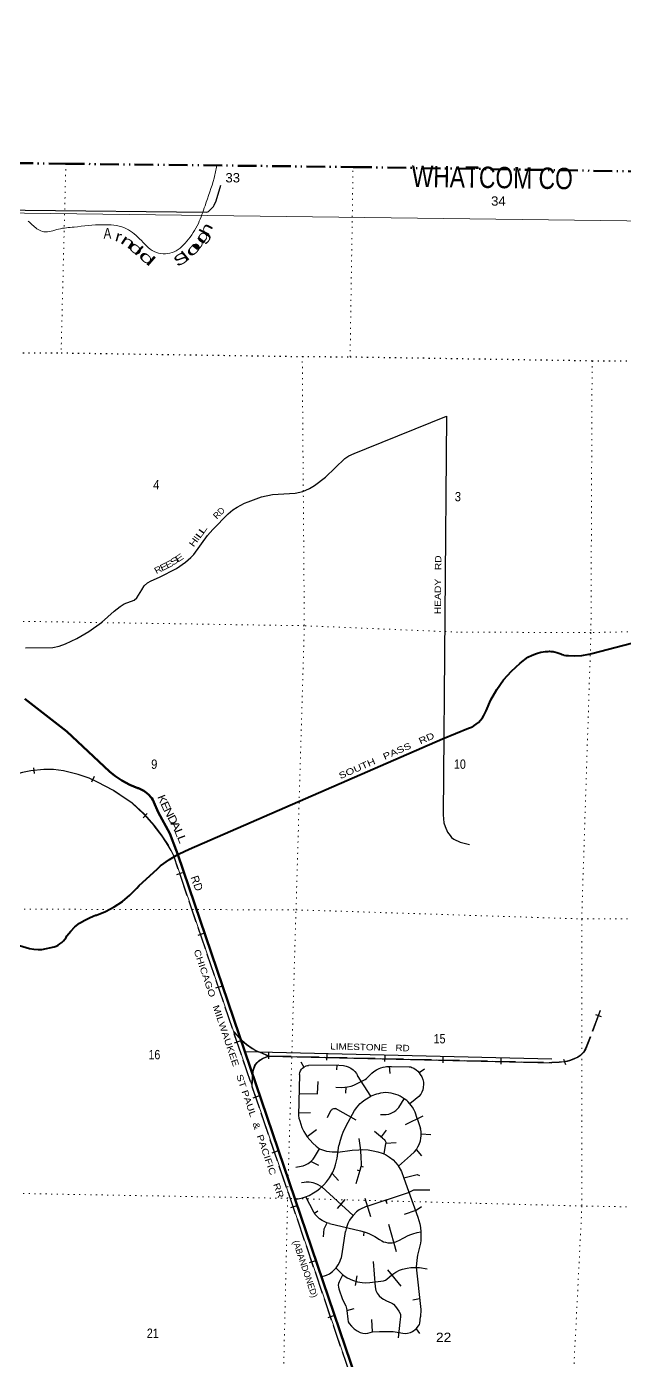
# Model space of a CAD drawing. Header units: feet. Extents: x -489137 to -242534, y 368785 to 558127.
# Drawn here: x -284763 to -273567, y 531941 to 556943 of the extents above; entities that cross this region are included whole.
import ezdxf
from ezdxf.enums import TextEntityAlignment as Align

# ---------------------------------------------------------------- set-up
doc = ezdxf.new("R2010")
doc.units = ezdxf.units.FT
doc.header["$LTSCALE"] = 70
for name, pattern in [('DASH_DOUBLE_DOT', [9.2, 5, -1.2, 0.3, -1.2, 0.3, -1.2]), ('DOTTED', [1.5, 0.3, -1.2]), ('LONG_DASHED', [7.5, 6, -1.5])]:
    doc.linetypes.add(name, pattern=pattern)
for name, color, linetype, lineweight in [('10', 7, 'DASH_DOUBLE_DOT', 60), ('17', 7, 'Continuous', 25), ('23', 7, 'Continuous', 70), ('26', 7, 'Continuous', 40), ('27', 7, 'Continuous', 13), ('29', 7, 'Continuous', 25), ('39', 7, 'Continuous', 13), ('4', 7, 'Continuous', 13), ('6', 7, 'DOTTED', 25), ('63', 7, 'Continuous', 25), ('7', 7, 'DOTTED', 13)]:
    doc.layers.add(name, color=color, linetype=linetype, lineweight=lineweight)
for name, color, linetype in [('12', 7, 'Continuous'), ('30', 7, 'Continuous'), ('41', 7, 'Continuous')]:
    doc.layers.add(name, color=color, linetype=linetype)

msp = doc.modelspace()

# ---------------------------------------------------------------- linework, layer by layer
at = {"layer": '10', "lineweight": 70}
msp.add_lwpolyline([(-303208.28, 554615.29), (-300447.01, 554587.81), (-294928.81, 554524.89), (-289500.53, 554442.91), (-284029.21, 554373.56), (-278648.89, 554311.51), (-273291.63, 554228.91), (-272847.49, 554228.39)], dxfattribs=at)
at = {"layer": '23'}
for points in [[(-281933.98, 541423.99), (-281960.94, 541503.29), (-282083.45, 541817.44), (-282298.09, 542219.92), (-282381.51, 542404.34), (-282388.77, 542422.76), (-282402.65, 542450.67), (-282419.36, 542476.97), (-282438.73, 542501.38), (-282477.74, 542543.52), (-282520.94, 542581.35), (-282567.85, 542614.45), (-282617.96, 542642.47), (-282670.74, 542665.1), (-282681.41, 542668.9), (-282833.75, 542730.74), (-282978.78, 542808.15), (-283114.94, 542900.3), (-283213.65, 542981.45), (-284014.19, 543726.74), (-284797.21, 544339.79)], [(-277961.01, 529739.91), (-281933.98, 541423.99)]]:
    msp.add_lwpolyline(points, dxfattribs=at)
at = {"layer": '26'}
for points in [[(-281933.98, 541423.99), (-281909.57, 541438.46), (-281720.84, 541525.11), (-276973.48, 543591.37), (-276483.6, 543790.57), (-276432.95, 543810.78), (-276384.68, 543836.17), (-276339.34, 543866.46), (-276297.4, 543901.33), (-276259.35, 543940.39), (-276225.58, 543983.21), (-276196.48, 544029.33), (-276172.35, 544078.24), (-276157.46, 544117.1), (-276068.33, 544321.39), (-275958.33, 544515.24), (-275828.67, 544696.54), (-275680.77, 544863.28), (-275516.25, 545013.65), (-275372.8, 545121.79), (-275295.49, 545161.22), (-275214.48, 545192.35), (-275130.67, 545214.85), (-275044.96, 545228.46), (-274994.26, 545231.47), (-274969.13, 545232.96), (-274944.26, 545232.48), (-274935.16, 545232.3), (-274901.32, 545228.09), (-274881.61, 545223.5), (-274856.75, 545216.86), (-274831.61, 545208.38), (-274757.96, 545183.55), (-274734.21, 545175.54), (-274707.96, 545167.11), (-274697.27, 545163.67), (-274663.51, 545156.61), (-274638.29, 545153.25), (-274613.51, 545152.31), (-274501.37, 545148.07), (-274364.45, 545157.23), (-274229.23, 545180.66), (-274227.28, 545181.13), (-274201.77, 545187.22), (-274177.28, 545193.55), (-272973.38, 545502.97)], [(-285167.98, 539801.29), (-284712.65, 539661.56), (-284631.63, 539646.55), (-284549.47, 539640.09), (-284482.18, 539641.2), (-284251.19, 539691.69), (-284211.96, 539706.28), (-284174.47, 539724.88), (-284139.12, 539747.3), (-284106.32, 539773.29), (-284076.41, 539802.57), (-284049.72, 539834.81), (-284026.56, 539869.67), (-284010.44, 539899.77), (-283939.09, 539986.38), (-283859.07, 540065.06), (-283771.27, 540134.94), (-283676.64, 540195.26), (-283576.23, 540245.36), (-283471.13, 540284.68), (-283456.91, 540289.06), (-283285.95, 540356.68), (-283122.99, 540441.81), (-282969.82, 540543.49), (-282828.12, 540660.64), (-282699.44, 540791.95), (-282653.96, 540845.62), (-282320.45, 541151.63), (-282254.79, 541208.54), (-282088.21, 541332.55), (-281933.98, 541423.99)]]:
    msp.add_lwpolyline(points, dxfattribs=at)
at = {"layer": '29'}
for p, q in [((-280685.58, 537732.27), (-274922.3, 537595.94)), ((-279627.63, 537538.09), (-279568.34, 537439.49)), ((-279651.58, 537300.7), (-279668.17, 536533.81)), ((-278918.34, 537472.92), (-279484.25, 537470.8)), ((-278949.73, 537384.88), (-278947.21, 537472.81)), ((-278314.77, 536890.45), (-278562.8, 537282.13)), ((-277954.66, 537320.74), (-277963.82, 537453.09)), ((-277931.48, 537449.92), (-277599.01, 537446.17)), ((-277310.99, 537401.54), (-277409.75, 537333.54)), ((-278785.12, 536949.83), (-278780.87, 537067.6)), ((-279443.32, 536582.49), (-279666.55, 536575.46)), ((-278592.58, 536440.83), (-278980.76, 536660.43)), ((-278778.82, 536338.12), (-278620.44, 536624.05)), ((-277664.56, 536361.2), (-277338.11, 536527.75)), ((-277445.92, 536472.75), (-277385.28, 536288.49)), ((-279333.11, 536264.72), (-279510.24, 536133.35)), ((-278094.56, 536108.84), (-278245.35, 536228)), ((-278031.08, 536258.07), (-278124.75, 536132.59)), ((-277192.13, 536169.62), (-277374.14, 536184.2)), ((-278948.81, 535730.67), (-278915.89, 535968.42)), ((-278933.1, 535844.13), (-278665.62, 535878.51)), ((-278066.87, 535811.06), (-278036.34, 536004.96)), ((-277842.71, 536020.08), (-278036.34, 536004.96)), ((-277357.25, 535773.19), (-277461.4, 535894.69)), ((-279292.47, 535593.07), (-279437.35, 535668.71)), ((-278451.82, 535565.16), (-278500.13, 535581.89)), ((-277574.05, 535778.89), (-277800.03, 535580.94)), ((-278919.29, 535312.51), (-279042.15, 535444.3)), ((-278572.79, 535511.92), (-278526.64, 535492.21)), ((-277696.74, 535358.06), (-277437.14, 534627.99)), ((-278649.72, 534658.33), (-279232.71, 535195.16)), ((-278940.23, 534788.84), (-278796.37, 534953.8)), ((-278429.38, 534981.61), (-278323.77, 534639.78)), ((-278011.91, 534877.36), (-278033.85, 534944.69)), ((-279373.96, 534701.68), (-279308.96, 534743.25)), ((-279092.46, 534504.72), (-278511.18, 534370.63)), ((-278850.71, 533940.82), (-278791.51, 534358.34)), ((-278449.73, 534275.3), (-278438.7, 534351.95)), ((-277987.62, 534491.69), (-277843.77, 533982.39)), ((-278270.35, 533795.11), (-278234.85, 533318.02)), ((-278004.33, 533635.8), (-277751.68, 533331.18)), ((-278577.46, 533524.78), (-278608.95, 533345.21)), ((-277529.69, 533076.25), (-277403.82, 533102.95)), ((-278762.78, 532875.59), (-278628.51, 532914.04)), ((-278283.6, 532473.4), (-278299.58, 532704.79)), ((-277774.05, 532655.7), (-277802.87, 532363.14)), ((-277469.03, 532530.11), (-277404.47, 532444.11))]:
    msp.add_line(p, q, dxfattribs=at)
for points in [[(-281388.98, 553465.56), (-281358.28, 553479.72), (-281318.53, 553512.86), (-281265.53, 553572.52), (-281247.86, 553599.04), (-281214.73, 553676.38), (-281124.19, 553974.67)], [(-287578.13, 553538.2), (-284791.5, 553505.49), (-281388.98, 553465.56)], [(-278397.37, 549034.08), (-276896.9, 549642.74), (-276962.04, 542167.54)], [(-284785.02, 545298.15), (-284272.65, 545306.99), (-284156.72, 545330.19), (-284037.46, 545374.38), (-283822.12, 545474.92), (-283600.18, 545604.19), (-283362.75, 545775.43), (-283124.24, 545987.56), (-283010.51, 546074.85), (-282938.72, 546120.14), (-282749.91, 546194.17), (-282700.21, 546235.04), (-282603.03, 546385.3), (-282559.97, 546459.33), (-282497.02, 546517.88), (-282431.88, 546556.56), (-282276.18, 546623.94), (-281958.15, 546783.03), (-281787, 546901.26), (-281689.83, 546989.65), (-281631.3, 547048.19), (-281375.11, 547401.74), (-281276.84, 547517.76), (-280986.42, 547808.31), (-280901.39, 547884.56), (-280821.89, 547933.18), (-280684.96, 548008.3), (-280615.39, 548038.11), (-280364.73, 548129.83), (-280156.03, 548170.69), (-279732, 548197.21), (-279587.34, 548231.48), (-279466.98, 548285.6), (-279370.9, 548341.96), (-279166.62, 548497.72), (-278801.11, 548845.76), (-278724.93, 548895.46), (-278627.75, 548939.65), (-278397.37, 549034.08)], [(-276962.04, 542167.54), (-276948.16, 542020.12), (-276926.07, 541949.41), (-276877.49, 541843.34), (-276828.9, 541781.47), (-276802.4, 541741.7), (-276758.23, 541710.76), (-276643.38, 541653.31), (-276469.09, 541609.37)], [(-279651.58, 537300.7), (-279644.18, 537336.21), (-279632.04, 537368.25), (-279614.37, 537396.97), (-279596.7, 537415.76), (-279568.34, 537439.49), (-279528.23, 537461.05), (-279502.84, 537468.79), (-279484.25, 537470.8)], [(-278973.82, 537059.82), (-278856.3, 537058.34), (-278801.08, 537060.55), (-278753.6, 537067.18), (-278686.24, 537083.75), (-278634.34, 537102.53), (-278423.43, 537206.39), (-278395.82, 537227.38), (-278357.17, 537263.84), (-278295.33, 537326.81), (-278257.79, 537358.85), (-278212.51, 537385.37), (-278160.61, 537411.89), (-278129.69, 537424.04), (-278084.42, 537437.3)], [(-278918.34, 537472.92), (-278830.9, 537469.34), (-278777.89, 537457.18), (-278738.14, 537442.82), (-278691.76, 537417.41), (-278649.8, 537386.48), (-278616.67, 537353.33), (-278586.86, 537317.98), (-278562.8, 537282.13)], [(-278084.42, 537437.3), (-278047.42, 537445.58), (-278020.92, 537448.9), (-277969.02, 537452.21), (-277931.48, 537449.92)], [(-277599.01, 537446.17), (-277568.72, 537440.62), (-277548.85, 537433.99), (-277509.65, 537416.86), (-277469.34, 537389.8), (-277436.77, 537363.83), (-277409.75, 537333.54), (-277388.73, 537302.52), (-277361.68, 537257.77), (-277341.25, 537204.19), (-277328.55, 537158.33), (-277327.99, 537115.8), (-277332.97, 537058.9), (-277341.8, 537013.61), (-277359.47, 536970.51), (-277380.45, 536929.64), (-277416.89, 536888.75), (-277483.15, 536833.51), (-277584.74, 536747.33)], [(-279659.64, 536944.69), (-279316.97, 536936.38), (-279302.56, 537166.69)], [(-278620.44, 536624.05), (-278580.77, 536681.04), (-278558.69, 536706.45), (-278516.73, 536755.07), (-278482.5, 536782.69), (-278448.26, 536809.2), (-278399.68, 536843.45), (-278314.77, 536890.45)], [(-277445.92, 536472.75), (-277487, 536596.52), (-277510.19, 536646.24), (-277536.69, 536688.23), (-277584.74, 536747.33), (-277625.03, 536793.18), (-277641.6, 536809.76), (-277689.08, 536845.11), (-277765.27, 536892.62), (-277803.92, 536910.3), (-277846.99, 536925.77), (-277932.02, 536950.07), (-277981.71, 536957.81), (-278036.92, 536960.02), (-278082.2, 536956.7), (-278135.2, 536948.97), (-278171.64, 536940.13), (-278212.5, 536927.98), (-278314.77, 536890.45)], [(-278134.42, 536548.02), (-278025.88, 536550.12), (-277980.6, 536557.85), (-277937.54, 536573.32), (-277884.53, 536600.94), (-277846.99, 536626.35), (-277814.97, 536656.19), (-277792.88, 536682.7), (-277689.08, 536845.11)], [(-279668.17, 536533.81), (-279662.1, 536481.36), (-279648.84, 536428.33), (-279609.09, 536307.9), (-279568.23, 536229.46), (-279510.24, 536133.35), (-279401.49, 536009.59), (-279340.75, 535954.35), (-279275.6, 535906.83), (-279204.93, 535881.43), (-279146.4, 535863.75), (-279092.29, 535853.81), (-279041.49, 535848.28), (-278933.27, 535847.18)], [(-279126.14, 536492.23), (-279063.05, 536624.41), (-279055.87, 536632.7), (-279049.24, 536639.88), (-279037.1, 536648.72), (-279025.5, 536654.24), (-279011.7, 536659.22), (-279000.1, 536661.43), (-278990.17, 536661.98), (-278980.76, 536660.43)], [(-278778.82, 536338.12), (-278832.78, 536228.35), (-278865.91, 536142.17), (-278892.41, 536062.63), (-278915.89, 535968.42)], [(-277574.05, 535778.89), (-277496.32, 535852.98), (-277462.09, 535893.86), (-277433.38, 535941.37), (-277411.29, 535985.56), (-277388.1, 536055.17), (-277377.06, 536103.78), (-277372.64, 536152.4), (-277374.85, 536228.63), (-277385.28, 536288.49)], [(-278538.01, 536098.72), (-278509.29, 535883.07), (-278500.37, 535736.97)], [(-278094.56, 536108.84), (-278079.38, 536094.94), (-278065.3, 536079.19), (-278047.91, 536055.17), (-278041.28, 536043.02), (-278037.69, 536032.79), (-278035.21, 536020.92), (-278036.34, 536004.96)], [(-279723.55, 535561.86), (-279621.79, 535578.15), (-279584.8, 535586.42), (-279538.97, 535603.56), (-279492.04, 535628.41), (-279437.35, 535668.71), (-279393.21, 535712.94), (-279368.36, 535747.73), (-279275.6, 535906.83)], [(-278665.62, 535878.51), (-278543.18, 535890.54), (-278463.67, 535892.75), (-278366.49, 535886.12), (-278273.73, 535870.65), (-278187.6, 535850.76), (-278105.88, 535824.25), (-278044.04, 535797.73), (-277964.53, 535751.33), (-277900.49, 535698.29), (-277812.14, 535598.85), (-277741.47, 535481.74), (-277696.74, 535358.06)], [(-279732.49, 534959.14), (-279593.35, 534987.86), (-279540.35, 535003.33), (-279469.67, 535034.27), (-279387.96, 535078.46), (-279326.12, 535118.24), (-279268.69, 535160.22), (-279193.6, 535233.14), (-279145.01, 535290.6), (-279092.01, 535363.52), (-279027.96, 535471.79), (-278999.25, 535542.51), (-278974.95, 535608.8), (-278948.81, 535730.67)], [(-278500.37, 535736.97), (-278494.32, 535637.81), (-278496.53, 535601.35), (-278502.05, 535571.52), (-278521.93, 535503.02), (-278594.81, 535250.01)], [(-279232.71, 535195.16), (-279330.53, 535246.4), (-279399, 535270.71), (-279469.67, 535279.55), (-279527.1, 535281.76), (-279564.64, 535277.34), (-279615.44, 535268.5)], [(-277698.89, 535363.02), (-277448.88, 535426.17), (-277402.87, 535408.33)], [(-278382.44, 534829.67), (-277613.2, 535087.81), (-277508.08, 535134.69), (-277211.92, 535136.29)], [(-279092.46, 534504.72), (-279142.81, 534521.6), (-279226.73, 534563.59), (-279275.32, 534594.52), (-279315.08, 534632.09), (-279357.04, 534676.28), (-279383.54, 534716.06), (-279533.73, 535005.53)], [(-278382.44, 534829.67), (-278482.44, 534786.77), (-278537.1, 534759.7), (-278584.04, 534722.69), (-278649.72, 534658.33), (-278683.97, 534613.86), (-278714.34, 534565.8), (-278745.81, 534508.9), (-278773.97, 534433.21), (-278791.51, 534358.34)], [(-277686.62, 534683.44), (-277466.9, 534758.63), (-277367.12, 534825.95)], [(-277437.14, 534627.99), (-277399.13, 534502.83), (-277385.88, 534429.91), (-277378.14, 534349.24), (-277377.04, 534239.87), (-277379.25, 534189.05), (-277386.14, 534138.63)], [(-279202.79, 534257.58), (-279189.29, 534406.93), (-279132.29, 534518.36)], [(-278511.18, 534370.63), (-278438.7, 534351.95), (-278381.95, 534331.57), (-278339.98, 534312.78), (-278242.81, 534260.85), (-278155.57, 534203.4), (-278112.5, 534179.09), (-278079.37, 534164.73), (-278044.03, 534153.68), (-277994.34, 534144.84), (-277950.17, 534144.84), (-277915.93, 534147.05), (-277849.68, 534161.42), (-277819.86, 534172.46), (-277791.15, 534189.04), (-277697.28, 534238.76), (-277615.57, 534279.64), (-277563.66, 534301.73), (-277528.33, 534312.78), (-277448.82, 534334.88), (-277378.14, 534349.24)], [(-277386.14, 534138.63), (-277444.62, 533915.53), (-277455.45, 533821.12), (-277464.95, 533689.48), (-277382.1, 532894.84), (-277382.95, 532759.21)], [(-279243.27, 533505.06), (-279143.92, 533539.37), (-279093.12, 533565.89), (-279035.69, 533607.87), (-278967.23, 533674.17), (-278929.68, 533729.41), (-278896.55, 533786.86), (-278883.3, 533822.22), (-278863.42, 533870.84), (-278850.71, 533940.82)], [(-278963.04, 533669.18), (-278838.03, 533544.9), (-278756.32, 533489.65), (-278656.93, 533441.04), (-278566.38, 533412.31), (-278480.24, 533399.05), (-278407.36, 533394.63), (-278336.68, 533399.05), (-278076.07, 533432.2), (-278040.73, 533445.46), (-278014.23, 533460.93), (-277921.47, 533542.69), (-277846.37, 533595.72), (-277777.91, 533628.87), (-277722.69, 533648.76), (-277632.14, 533670.85), (-277565.88, 533679.69), (-277481.96, 533684.11), (-277404.65, 533679.69), (-277258.89, 533657.6)], [(-278837.82, 533548.85), (-278910.35, 533411.75), (-278921.39, 533378.6), (-278925.81, 533349.88), (-278923.6, 533310.1), (-278916.97, 533279.16), (-278846.3, 533084.71), (-278786.67, 532965.38), (-278771.21, 532912.34), (-278762.78, 532875.59), (-278749.12, 532711.26), (-278738.08, 532664.85), (-278720.41, 532631.71), (-278680.65, 532583.09), (-278625.44, 532530.06), (-278570.22, 532492.49), (-278517.22, 532465.97), (-278464.21, 532450.51), (-278415.62, 532446.09), (-278373.66, 532448.3), (-278283.6, 532473.4), (-278152.8, 532481.44), (-277942.98, 532483.65), (-277894.39, 532479.23), (-277713.28, 532448.3), (-277660.28, 532443.88), (-277627.15, 532448.3), (-277569.73, 532463.76), (-277532.18, 532479.23), (-277469.03, 532530.11), (-277421.75, 532585.3), (-277404.08, 532611.82), (-277397.45, 532638.33), (-277382.95, 532759.21)], [(-278234.85, 533318.02), (-278219.62, 533251), (-278195.32, 533202.39), (-278179.31, 533175.31), (-278157.78, 533149.35), (-278111.4, 533109.58), (-278077.71, 533086.92), (-278025.26, 533056.54), (-277934.71, 533021.19), (-277907.65, 533007.37), (-277890.53, 532992.46), (-277855.2, 532952.68), (-277791.15, 532859.87), (-277762.44, 532804.63), (-277758.57, 532784.18), (-277758.02, 532758.22), (-277774.05, 532655.7)]]:
    msp.add_lwpolyline(points, dxfattribs=at)
at = {"layer": '39'}
msp.add_spline([(-281202.64, 554339.95), (-281253.21, 554104), (-281421.96, 553586.69), (-281547.06, 553254.86), (-281763.35, 552920.52), (-282040.38, 552706.64), (-282372.19, 552726.45), (-282647.63, 552965.92), (-282933.78, 553171.16), (-283339.85, 553230.69), (-283875.26, 553187.17), (-284165.55, 553147.58), (-284443.82, 553099.69), (-284638.47, 553206.22), (-284734.12, 553298.93)], degree=3, dxfattribs=at)
at = {"layer": '4'}
msp.add_lwpolyline([(-485080.46, 556942.8), (-454770.68, 556296.26), (-424457.62, 555691.58), (-394141.55, 555128.56), (-363825.83, 554607.27), (-333509.43, 554127.66), (-303192.4, 553689.76), (-272874.8, 553293.56), (-242556.67, 552939.06)], dxfattribs=at)
msp.add_lwpolyline([(-485080.46, 556942.8), (-454770.68, 556296.26), (-424457.62, 555691.58), (-394141.55, 555128.56), (-363825.83, 554607.27), (-333509.43, 554127.66), (-303192.4, 553689.76), (-272874.8, 553293.56), (-242556.67, 552939.06)], dxfattribs=at)
at = {"layer": '6'}
msp.add_lwpolyline([(-303228.59, 551058.77), (-301005.83, 551019.8), (-300433.47, 551031.81), (-296010.57, 550965.39), (-294905.07, 550970.56), (-290411.57, 550893.52), (-289528.87, 550906.63), (-285043.55, 550827.86), (-284118.75, 550827.32), (-279600.58, 550759.52), (-278704.37, 550753.93), (-274170.13, 550681.51), (-273286.14, 550674.32), (-272906.26, 550667.5)], dxfattribs=at)
at = {"layer": '63'}
for p, q in [((-284635.46, 543050.51), (-284622.28, 542940.69)), ((-283502.05, 542883.01), (-283548.06, 542782.42)), ((-282503.08, 542194.37), (-282578.2, 542113.19)), ((-281850.79, 541078.59), (-281955.51, 541042.98)), ((-281452, 539942.59), (-281556.72, 539906.98)), ((-281119.45, 538952.44), (-281224.17, 538916.84)), ((-274104.69, 538423.29), (-274001.19, 538384.26)), ((-280769.24, 537922.52), (-280873.96, 537886.91)), ((-280226.23, 537595.87), (-280223.62, 537706.45)), ((-280226.14, 537646.38), (-274924.07, 537520.96)), ((-279138.7, 537570.14), (-279136.08, 537680.72)), ((-278051.16, 537544.42), (-278048.55, 537655)), ((-276963.63, 537518.69), (-276961.01, 537629.27)), ((-275876.09, 537492.97), (-275873.48, 537603.54)), ((-274708.38, 537589.35), (-274670.96, 537485.26)), ((-280419.03, 536892.59), (-280523.76, 536856.98)), ((-280068.83, 535862.66), (-280173.55, 535827.05)), ((-279718.62, 534832.74), (-279823.34, 534797.13)), ((-279368.41, 533802.81), (-279473.13, 533767.2)), ((-279018.2, 532772.88), (-279122.92, 532737.27))]:
    msp.add_line(p, q, dxfattribs=at)
at = {"layer": '63', "linetype": 'LONG_DASHED'}
msp.add_line((-280226.04, 537650.48), (-274923.97, 537525.06), dxfattribs=at)
at = {"layer": '63', "lineweight": 13}
for points in [[(-282004.99, 541399.85), (-282054.71, 541501.11), (-282107.71, 541596.12), (-282222.54, 541772.88), (-282370.5, 541965.1), (-282562.63, 542184.89), (-282782.34, 542388.2), (-283136.21, 542627.48), (-283435.99, 542785.9), (-283590.57, 542856.6), (-283796.08, 542925.5), (-284071.98, 542998.01), (-284257.48, 543020.1), (-284441.08, 543022.98), (-284685.89, 542993.59), (-284840.47, 542962.66), (-285008.26, 542923.16), (-285237.96, 542838.93), (-285361.62, 542777.06), (-285438.09, 542720.36), (-285590.55, 542554.74)], [(-278014.68, 529665.93), (-278017.68, 529673.59), (-278032.02, 529715.77), (-282004.99, 541399.85)]]:
    msp.add_lwpolyline(points, dxfattribs=at)
at = {"layer": '63', "linetype": 'LONG_DASHED'}
for points in [[(-282008.67, 541398.04), (-282058.34, 541499.21), (-282111.22, 541594), (-282225.89, 541770.51), (-282373.67, 541962.5), (-282565.57, 542182.03), (-282784.9, 542384.98), (-283138.32, 542623.96), (-283437.8, 542782.22), (-283592.08, 542852.78), (-283797.25, 542921.57), (-284072.75, 542993.97), (-284257.76, 543016), (-284440.87, 543018.88), (-284685.24, 542989.54), (-284839.6, 542958.65), (-285007.08, 542919.23), (-285236.33, 542835.16), (-285359.47, 542773.55), (-285435.34, 542717.3), (-285587.53, 542551.96)], [(-278018.5, 529664.43), (-278021.53, 529672.18), (-278035.9, 529714.45), (-282008.87, 541398.53)], [(-274021.72, 538499.31), (-274291.21, 537784.57), (-274331.68, 537720.24), (-274392.8, 537656.41), (-274434.76, 537625.48), (-274511.25, 537591.06), (-274593.76, 537561.4), (-274640.14, 537550.36), (-274697.55, 537539.31), (-274785.89, 537528.26), (-274924.07, 537520.96)], [(-274017.88, 538497.86), (-274287.52, 537782.74), (-274328.43, 537717.7), (-274390.08, 537653.32), (-274432.68, 537621.92), (-274509.71, 537587.26), (-274592.59, 537557.46), (-274639.28, 537546.35), (-274696.91, 537535.26), (-274785.53, 537524.17), (-274923.51, 537524.8)], [(-280887.35, 538100.25), (-280729.75, 537935.91), (-280645.83, 537863), (-280539.83, 537787.87), (-280471.37, 537748.1), (-280407.33, 537721.59), (-280226.14, 537646.38)], [(-280884.39, 538103.09), (-280726.92, 537938.88), (-280643.29, 537866.23), (-280537.61, 537791.32), (-280469.55, 537751.78), (-280405.76, 537725.38), (-280224.57, 537650.17)], [(-280541.8, 537072.13), (-280532.88, 537315.51), (-280519.5, 537382.4), (-280488.29, 537471.61), (-280447.91, 537527.73), (-280400.9, 537568.05), (-280334.06, 537608.17), (-280227.65, 537650.19)], [(-280537.7, 537071.98), (-280528.79, 537315.03), (-280515.54, 537381.32), (-280484.62, 537469.7), (-280444.87, 537524.94), (-280398.49, 537564.71), (-280332.24, 537604.48), (-280226.14, 537646.38)]]:
    msp.add_lwpolyline(points, dxfattribs=at)
at = {"layer": '7'}
for p, q in [((-284029.21, 554373.56), (-284118.75, 550827.32)), ((-278704.37, 550753.93), (-278648.89, 554311.51))]:
    msp.add_line(p, q, dxfattribs=at)
for points in [[(-280512.48, 507733.72), (-280276.95, 513163.21), (-280154.41, 518858.6), (-280074.52, 524215.35), (-280000.64, 529574.33), (-279874.44, 534978.02), (-279717.63, 540386.7), (-279561.8, 545712.39), (-279600.58, 550759.52)], [(-274170.13, 550681.51), (-274191.99, 545583.9), (-274365.56, 540216.31), (-274361.18, 534834.29), (-274626.03, 529522.61), (-274616.7, 524221.4), (-274699.58, 522141.79)], [(-272976.62, 545609.4), (-274191.99, 545583.9), (-276692.99, 545593.25), (-279561.8, 545712.39), (-285012.28, 545797.19), (-290459.88, 545849.49), (-296069.59, 545905.54)], [(-296109.96, 540632.43), (-290573.47, 540514.19), (-287827.53, 540511.55), (-285126.11, 540399.13), (-279717.63, 540386.7), (-275301.79, 540246.12)], [(-275301.79, 540246.12), (-274365.56, 540216.31), (-273036.63, 540220.51)], [(-276330.1, 534885.62), (-279874.44, 534978.02), (-285227.11, 535075.54), (-287971.36, 535181.38), (-290692.41, 535199.33), (-296161.09, 535173.42)], [(-273103.75, 534812.5), (-274361.18, 534834.29), (-276330.1, 534885.62)]]:
    msp.add_lwpolyline(points, dxfattribs=at)

# ---------------------------------------------------------------- texts
at = {"layer": '12', "width": 0.8}
msp.add_text('WHATCOM CO', height=400, rotation=359.117, dxfattribs=at).set_placement((-277552.61, 553940.63))
at = {"layer": '17'}
for s, rotation, width, p in [('K', 291.511, 1.1, (-282290.59, 542438.7)), ('E', 294.339, 1.2, (-282227.27, 542305.33)), ('N', 296.571, 1.15, (-282165.04, 542180.14)), ('D', 297.071, 1.15, (-282091.24, 542043.87)), ('A', 296.571, 1.3, (-282036.53, 541928.08)), ('L', 291.304, 1.3, (-281975.42, 541806.57)), ('L', 291.304, 1.3, (-281921.6, 541683.56))]:
    msp.add_text(s, height=150, rotation=rotation, dxfattribs=dict(at, width=width)).set_placement(p, align=Align.CENTER)
for s, p in [('R', (-281672.63, 540929.42)), ('D', (-281619.65, 540792.78))]:
    msp.add_text(s, height=150, rotation=288.78, dxfattribs=at).set_placement(p, align=Align.CENTER)
at = {"layer": '27', "width": 1.3}
msp.add_text('SOUTH   PASS   RD', height=120, rotation=23.521, dxfattribs=at).set_placement((-278885.8, 542835.39))
at = {"layer": '30'}
for s, p in [('R', (-281158.74, 547742)), ('D', (-281078.59, 547822.18))]:
    msp.add_text(s, height=120, rotation=45.013, dxfattribs=at).set_placement(p, align=Align.CENTER)
for s, rotation, width, p in [('L', 54.572, 1.7, (-281414.43, 547479.62)), ('H', 54.072, 1.35, (-281590.33, 547241.25)), ('I', 54.572, 1.05, (-281531.7, 547319.31)), ('L', 54.072, 1.7, (-281474.24, 547395.61)), ('E', 34.637, 1.45, (-281869.54, 546936.22)), ('R', 26.576, 1.15, (-282276.1, 546709.17)), ('E', 26.576, 1.25, (-282169.73, 546762.38)), ('E', 26.576, 1.25, (-282070.71, 546810.57)), ('S', 34.637, 1.45, (-281965.53, 546877.16))]:
    msp.add_text(s, height=120, rotation=rotation, dxfattribs=dict(at, width=width)).set_placement(p, align=Align.CENTER)
for s, rotation, width, p in [('HEADY   RD', 89.501, 1.2, (-277004.27, 545928.67)), ('LIMESTONE   RD', 358.645, 1.15, (-279075.49, 537769.2))]:
    msp.add_text(s, height=120, rotation=rotation, dxfattribs=dict(at, width=width)).set_placement(p)
at = {"layer": '41'}
for s, rotation, width, p in [('A', 359.612, 0.8, (-283321.82, 552971.26)), ('r', 343.47, 1.25, (-283121.01, 552931.43)), ('g', 56.479, 1.7, (-281462, 552855.1)), ('h', 63.014, 1.5, (-281365.08, 553002.11)), ('n', 325.955, 1.7, (-283024.58, 552900.09)), ('o', 320.221, 1.8, (-282882.67, 552801.7)), ('l', 318.633, 1.65, (-282762.27, 552700.56)), ('o', 44.086, 2, (-281685.28, 552604.6)), ('u', 51.415, 1.9, (-281573.56, 552714.78)), ('d', 319.16, 2.05, (-282684.42, 552632)), ('S', 30.122, 1.55, (-281943.3, 552432.03)), ('l', 38.959, 1.55, (-281765.95, 552539.37))]:
    msp.add_text(s, height=200, rotation=rotation, dxfattribs=dict(at, width=width)).set_placement(p)
at = {"layer": '63', "width": 1.25}
msp.add_text('CHICAGO   MILWAUKEE   ST PAUL  &  PACIFIC   RR', height=120, rotation=288.78, dxfattribs=at).set_placement((-281635.78, 539621.68))
at = {"layer": '63'}
msp.add_text('(ABANDONED)', height=120, rotation=288.78, dxfattribs=at).set_placement((-279781.23, 534168.19))
at = {"layer": '7'}
for s, width, p in [('33', 1.05, (-281039.86, 554023.02)), ('34', 1.05, (-276062.43, 553586.89)), ('10', 0.85, (-276757.37, 543030.34)), ('15', 0.85, (-277138.47, 537882.62)), ('16', 0.85, (-282481.08, 537584.95)), ('21', 0.85, (-282511.52, 532362.1)), ('22', 1.1, (-277095.25, 532284.59))]:
    msp.add_text(s, height=175, dxfattribs=dict(at, width=width)).set_placement(p)
at = {"layer": '7', "width": 0.9}
for s, p in [('4', (-282395.93, 548270.37)), ('3', (-276745.62, 548046.84)), ('9', (-282435.05, 543031.63))]:
    msp.add_text(s, height=175, rotation=357.96, dxfattribs=at).set_placement(p)

doc.saveas('drawing.dxf')
